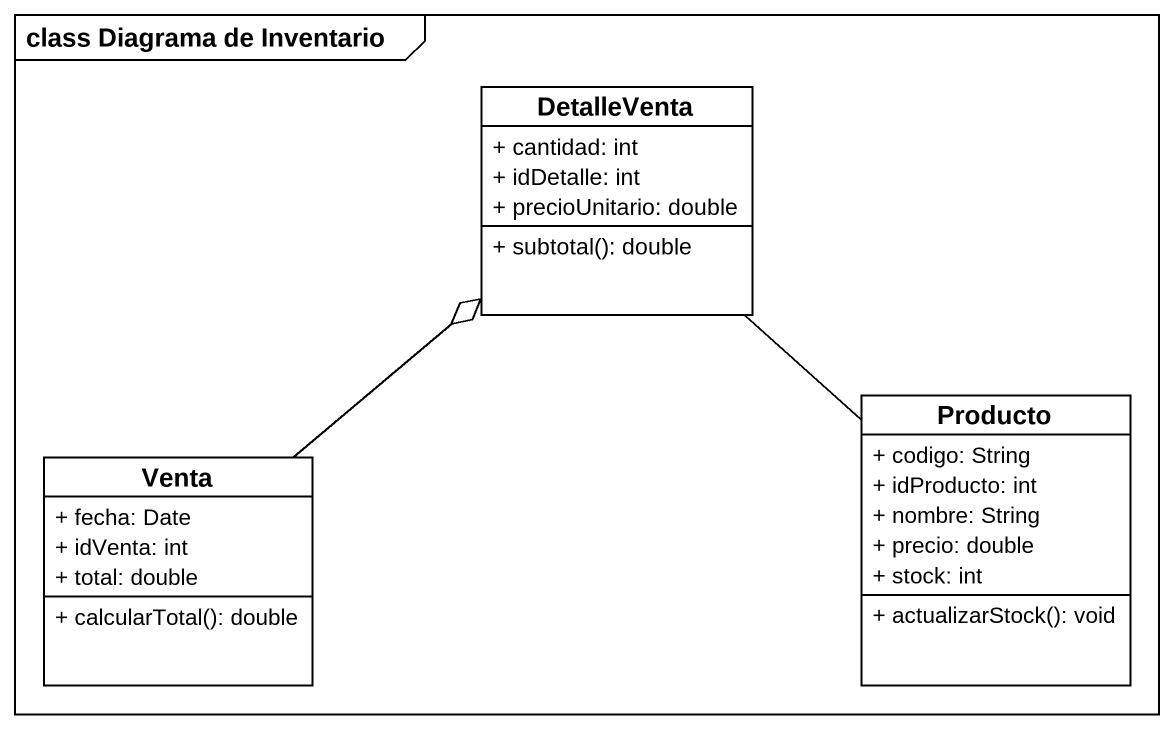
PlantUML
@startuml
mainframe class Diagrama de Inventario
hide circle
hide empty members
skinparam classAttributeIconSize 0
class DetalleVenta {
  + cantidad: int
  + idDetalle: int
  + precioUnitario: double
  + subtotal(): double
}
class Producto {
  + codigo: String
  + idProducto: int
  + nombre: String
  + precio: double
  + stock: int
  + actualizarStock(): void
}
class Venta {
  + fecha: Date
  + idVenta: int
  + total: double
  + calcularTotal(): double
}
DetalleVenta -- Producto
Venta -up-o DetalleVenta
@enduml
